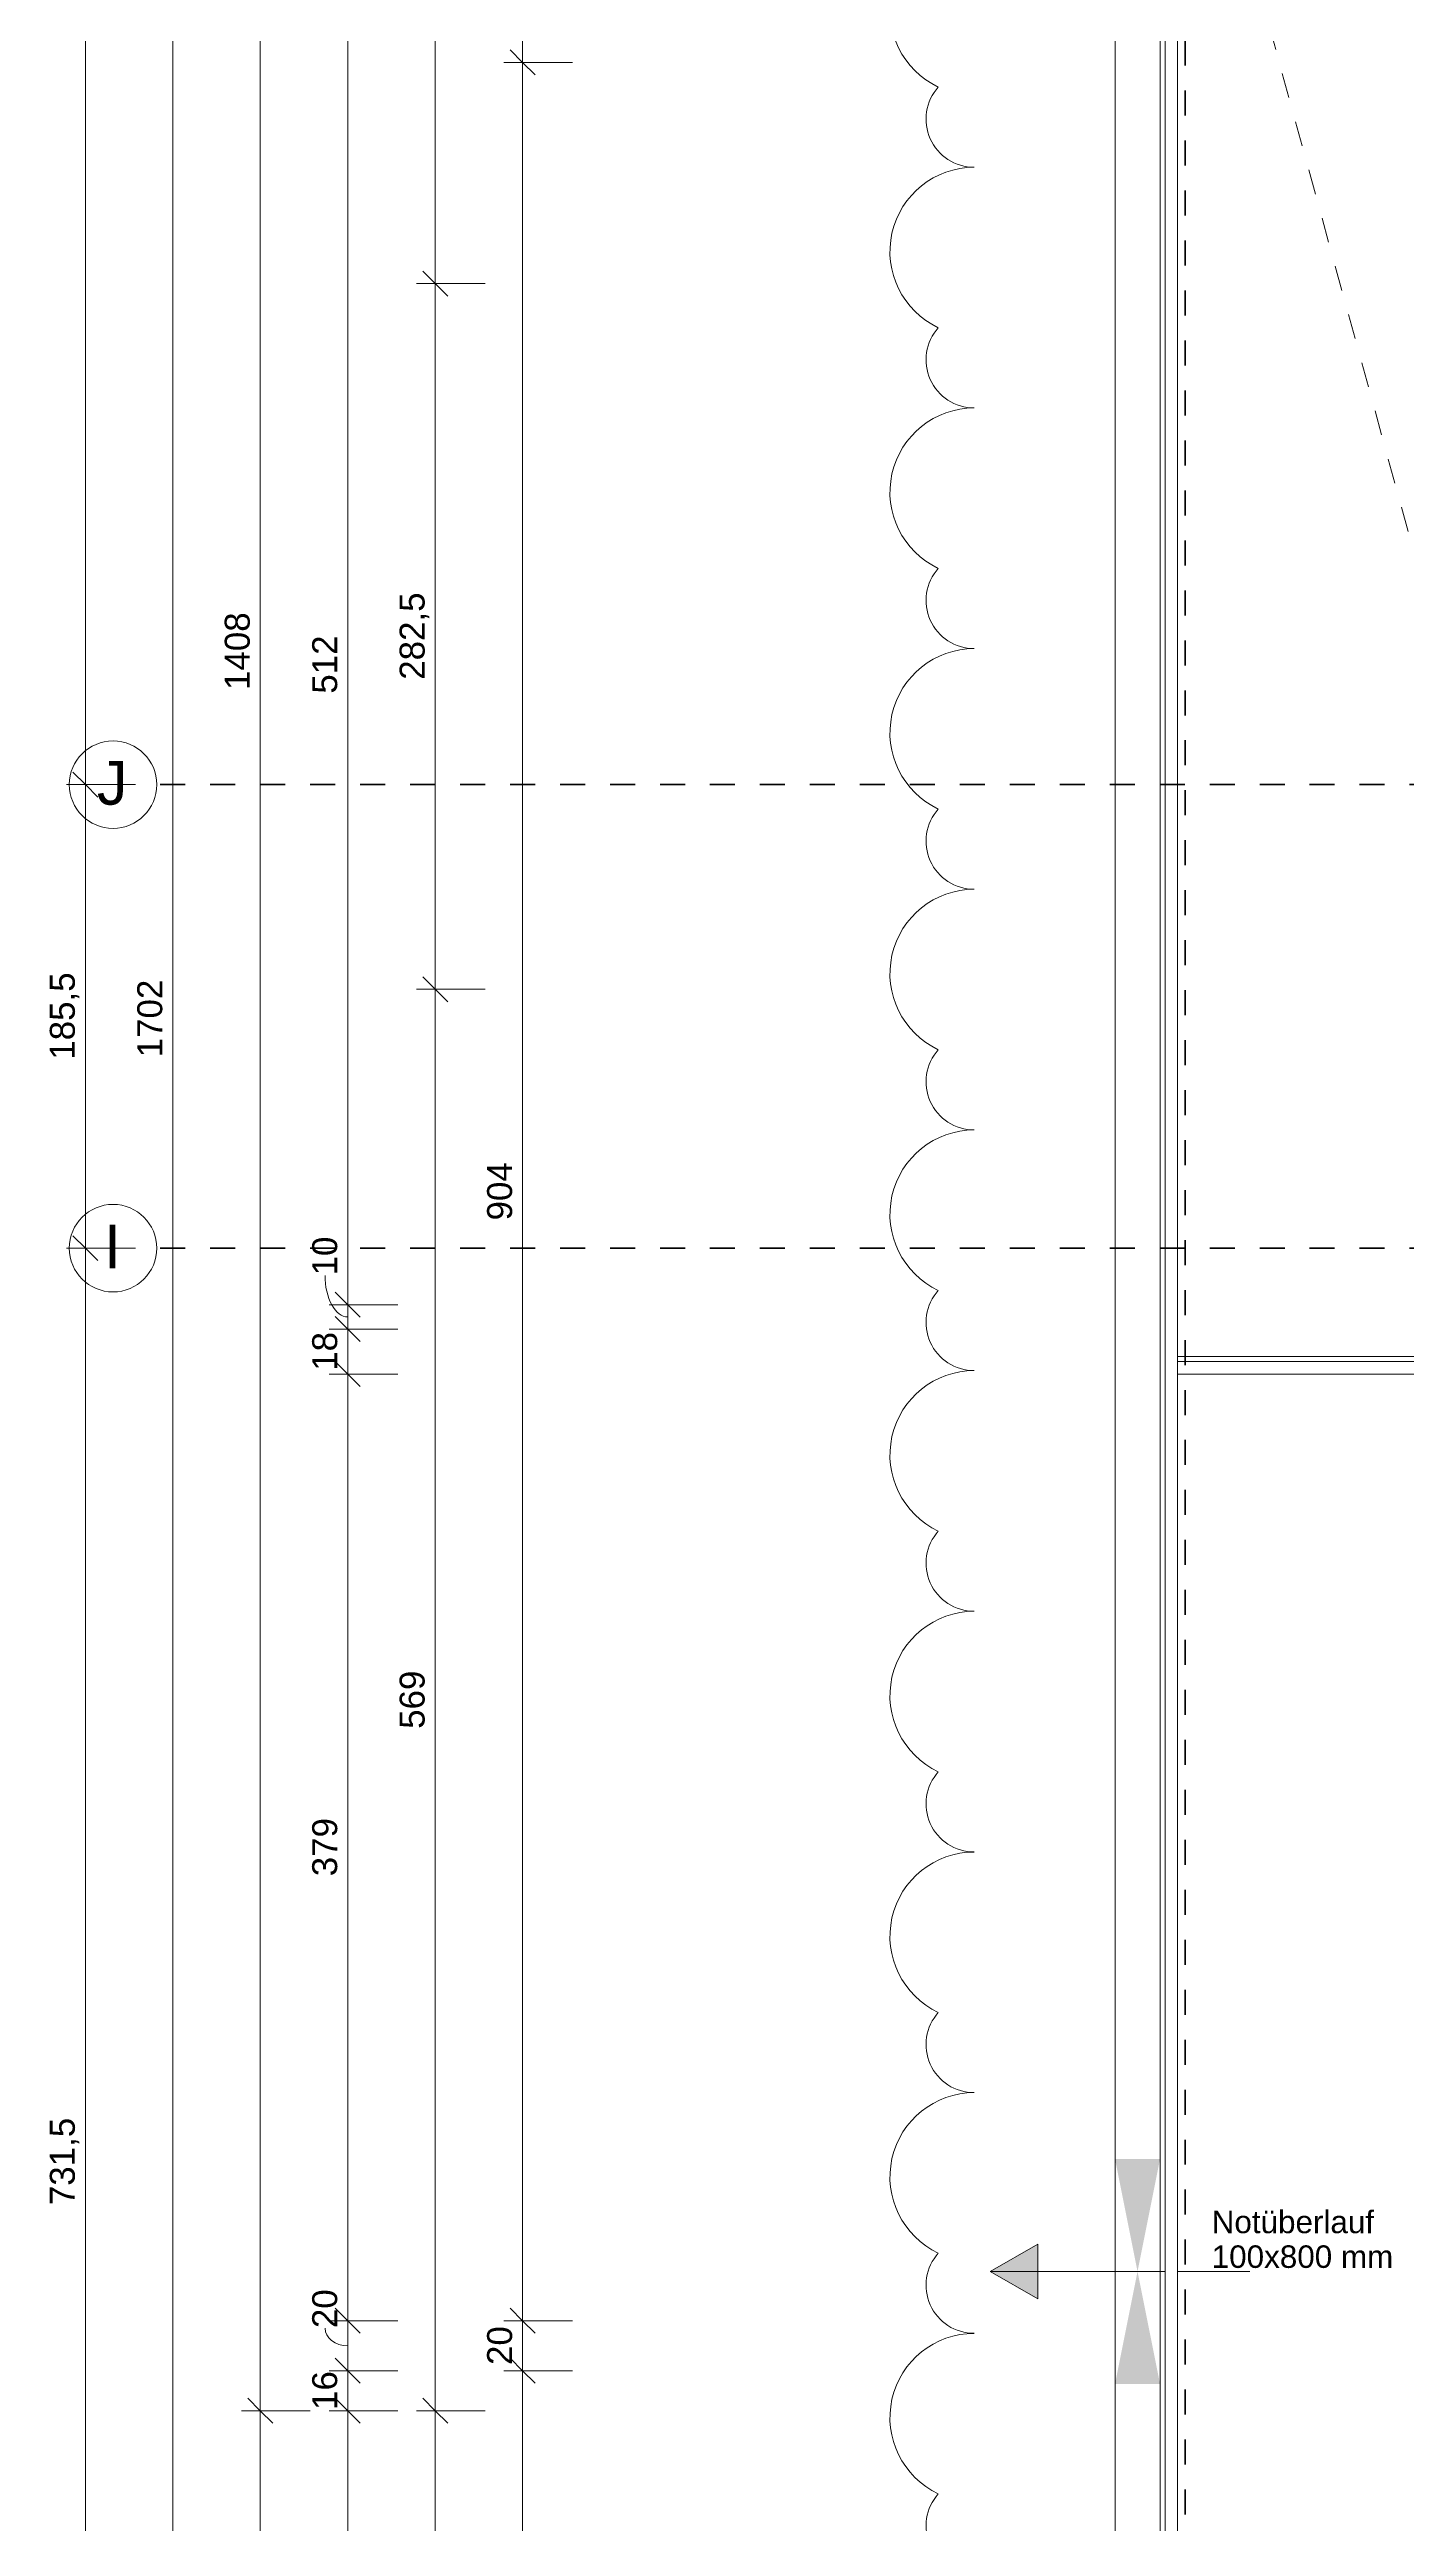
# Model space of a CAD drawing. Header units: metres. Extents: x 3.3 to 48.5, y 58.8 to 100.4.
# Drawn here: x 3.38 to 8.81, y 73.29 to 83.19 of the extents above; entities that cross this region are included whole.
import ezdxf

# ---------------------------------------------------------------- set-up
doc = ezdxf.new("R2010")
doc.units = ezdxf.units.M
doc.linetypes.add('Strich Punkt Mittel', pattern=[0.015875, 0.00635, -0.004763, 0, -0.004763])
doc.linetypes.add('Verdeckt', pattern=[0.003, 0.002, -0.001])
for name, color, linetype, lineweight in [('A-DETL-GENF_', 92, 'Continuous', 13), ('A-DETL-HDLN', 90, 'Verdeckt', 5), ('A-FLOR-HRAL', 11, 'Continuous', 5), ('A_Bemassung-50_', 4, 'Continuous', 9), ('A_Bemassung_', 4, 'Continuous', 9), ('A_Beschriftung_', 7, 'Continuous', 9), ('A_Gelaender', 7, 'Continuous', 13), ('A_Raeume_', 7, 'Continuous', 5), ('A_Raster_', 1, 'Continuous', 9), ('A_Waende', 7, 'Continuous', 13), ('G-ANNO-REVC_', 71, 'Continuous', 9), ('Text', 130, 'Continuous', 9)]:
    doc.layers.add(name, color=color, linetype=linetype, lineweight=lineweight)
doc.styles.add('Arial_1', font='arial.ttf', dxfattribs={"height": 0.175})
doc.styles.add('Arial_2', font='arial.ttf', dxfattribs={"height": 0.09})
doc.styles.add('Arial_5', font='arial.ttf', dxfattribs={"height": 0.1})
doc.dimstyles.new('WGA-Bemaßung', dxfattribs={"dimscale": 0.3048, "dimtxt": 0.102026, "dimasz": 0.328084, "dimexe": 0.246063, "dimexo": 0.0625, "dimgap": 0.04101, "dimtad": 1, "dimdec": 1, "dimlfac": 100, "dimrnd": 0.5, "dimdsep": 46, "dimtxsty": 'Arial_5', "dimblk1": 'OBLIQUE', "dimblk2": 'OBLIQUE', "dimsah": 1, "dimcen": 0.09, "dimdle": 0.246063, "dimazin": 2, "dimtfac": 1, "dimtdec": 4, "dimtix": 1, "dimtmove": 0, "dimatfit": 3, "dimfxl": 0.656168, "dimfxlon": 1, "dimtvp": 1, "dimtolj": 1, "dimtzin": 0, "dimarcsym": 2})
doc.dimstyles.new('WGA-Bemaßung_1', dxfattribs={"dimscale": 0.3048, "dimtxt": 0.102026, "dimasz": 0.328084, "dimexe": 0.246063, "dimexo": 0.0625, "dimgap": 0.04101, "dimtad": 1, "dimdec": 1, "dimlfac": 100, "dimrnd": 0.5, "dimdsep": 46, "dimtxsty": 'Arial_5', "dimblk1": 'OBLIQUE', "dimblk2": 'OBLIQUE', "dimsah": 1, "dimcen": 0.09, "dimdle": 0.246063, "dimazin": 2, "dimtfac": 1, "dimtdec": 4, "dimtix": 1, "dimtmove": 1, "dimatfit": 3, "dimfxl": 0.656168, "dimfxlon": 1, "dimtvp": 1, "dimtolj": 1, "dimtzin": 0, "dimarcsym": 2})

# ---------------------------------------------------------------- blocks, each defined once
blk = doc.blocks.new('Typ des oberen Holms - Oberer Geländerholm_Innen_-3410094-263_PP_03DG_BT1')
at = {"layer": 'A_Gelaender', "lineweight": 5}
for p, q in [((7.8427, 70.998), (7.8427, 87.638)), ((7.8927, 87.588), (7.8927, 71.048))]:
    blk.add_line(p, q, dxfattribs=at)
blk = doc.blocks.new('Typ des oberen Holms - Oberer Geländerholm_Innen_-V1-263_PP_03DG_BT1')
at = {"layer": 'A_Gelaender', "lineweight": 5}
for p, q in [((7.8427, 70.998), (7.8427, 87.638)), ((7.8927, 71.048), (7.8927, 87.588))]:
    blk.add_line(p, q, dxfattribs=at)
blk = doc.blocks.new('Geländer - Geländer-3757589-263_PP_03DG_BT1')
at = {"layer": 'A_Gelaender', "lineweight": 5}
blk.add_line((10.8827, 77.9566), (7.8927, 77.9566), dxfattribs=at)
blk = doc.blocks.new('Typ des oberen Holms - Oberer Geländerholm_Innen_-3757592-263_PP_03DG_BT1')
at = {"layer": 'A_Gelaender', "lineweight": 5}
for p, q in [((7.8927, 77.8866), (7.8927, 77.9366)), ((7.8927, 77.9366), (10.8827, 77.9366)), ((10.8827, 77.8866), (7.8927, 77.8866))]:
    blk.add_line(p, q, dxfattribs=at)
blk = doc.blocks.new('Typ des oberen Holms - Oberer Geländerholm_Innen_-V9-263_PP_03DG_BT1')
at = {"layer": 'A_Gelaender', "lineweight": 5}
for p, q in [((7.8927, 77.9366), (7.8927, 77.8866)), ((7.8927, 77.9366), (10.8827, 77.9366)), ((7.8927, 77.8866), (10.8827, 77.8866))]:
    blk.add_line(p, q, dxfattribs=at)
blk = doc.blocks.new('Allg_Notueberlauf_rechteckig1 - Allg_Notueberlauf_rechteckig 100x600-V59-263_PP_03DG_BT1')
at = {"layer": 'A-DETL-GENF_'}
blk.add_hatch(color=256, dxfattribs=at).paths.add_polyline_path([(7.3332, 74.1852), (7.3332, 74.4052), (7.1427, 74.2952)])
for p, q in [((7.1427, 74.2952), (7.3332, 74.4052)), ((7.3332, 74.4052), (7.3332, 74.1852)), ((7.3332, 74.1852), (7.1427, 74.2952)), ((7.8427, 74.2952), (7.1427, 74.2952)), ((8.1827, 74.2952), (7.8927, 74.2952))]:
    blk.add_line(p, q, dxfattribs=at)
blk = doc.blocks.new('Allg_WD_rechteckig - Bau-11864590-263_PP_03DG_BT1')
at = {"layer": 'A-DETL-GENF_'}
for points in [[(0.575, 0), (0.125, 0.09), (0.125, -0.09)], [(1.025, 0.09), (0.575, 0), (1.025, -0.09)]]:
    blk.add_hatch(color=256, dxfattribs=at).paths.add_polyline_path(points)
blk = doc.blocks.new('Raster - BS_Achse-112124-263_PP_03DG_BT1')
at = {"layer": 'A_Beschriftung_'}
blk.add_circle((0, 0), 0.0035, dxfattribs=at)
blk = doc.blocks.new('DIMBLOCK33-263_PP_03DG_BT1')
at = {"layer": 'A_Bemassung-50_', "lineweight": 35, "transparency": 16777216}
for p, q in [((3.5217, 87.558), (3.4717, 87.608)), ((3.5217, 87.558), (3.5717, 87.508)), ((3.5217, 80.2455), (3.4717, 80.2955)), ((3.5217, 80.2455), (3.5717, 80.1955))]:
    blk.add_line(p, q, dxfattribs=at)
at = {"layer": 'A_Bemassung-50_', "transparency": 16777216}
for p, q in [((3.5217, 87.633), (3.5217, 80.2455)), ((3.5217, 87.558), (3.4467, 87.558)), ((3.5217, 87.558), (3.7217, 87.558)), ((3.5217, 80.2455), (3.4467, 80.2455)), ((3.5217, 80.2455), (3.7217, 80.2455))]:
    blk.add_line(p, q, dxfattribs=at)
at = {"layer": 'A_Bemassung-50_', "color": 0, "transparency": 16777216, "insert": (3.3794, 83.7283), "char_height": 0.1, "width": 0.416266, "attachment_point": 1, "rotation": 90, "line_spacing_factor": 0.941778, "style": 'Arial_5'}
blk.add_mtext('731,5', dxfattribs=at)
blk = doc.blocks.new('_Oblique')
at = {"color": 0, "linetype": 'ByBlock', "lineweight": -2}
blk.add_line((-0.5, -0.5), (0.5, 0.5), dxfattribs=at)
blk = doc.blocks.new('DIMBLOCK34-263_PP_03DG_BT1')
at = {"layer": 'A_Bemassung-50_', "lineweight": 35, "transparency": 16777216}
for p, q in [((3.5217, 80.2455), (3.4717, 80.2955)), ((3.5217, 80.2455), (3.5717, 80.1955)), ((3.5217, 78.3905), (3.4717, 78.4405)), ((3.5217, 78.3905), (3.5717, 78.3405))]:
    blk.add_line(p, q, dxfattribs=at)
at = {"layer": 'A_Bemassung-50_', "transparency": 16777216}
for p, q in [((3.5217, 80.2455), (3.4467, 80.2455)), ((3.5217, 80.2455), (3.5217, 78.3905)), ((3.5217, 80.2455), (3.7217, 80.2455)), ((3.5217, 78.3905), (3.4467, 78.3905)), ((3.5217, 78.3905), (3.7217, 78.3905))]:
    blk.add_line(p, q, dxfattribs=at)
at = {"layer": 'A_Bemassung-50_', "color": 0, "transparency": 16777216, "insert": (3.3794, 79.1446), "char_height": 0.1, "width": 0.416266, "attachment_point": 1, "rotation": 90, "line_spacing_factor": 0.941778, "style": 'Arial_5'}
blk.add_mtext('185,5', dxfattribs=at)
blk = doc.blocks.new('DIMBLOCK35-263_PP_03DG_BT1')
at = {"layer": 'A_Bemassung-50_', "transparency": 16777216}
for p, q in [((3.5217, 78.3905), (3.4467, 78.3905)), ((3.5217, 78.3905), (3.5217, 71.003)), ((3.5217, 78.3905), (3.7217, 78.3905)), ((3.5217, 71.078), (3.4467, 71.078)), ((3.5217, 71.078), (3.7217, 71.078))]:
    blk.add_line(p, q, dxfattribs=at)
at = {"layer": 'A_Bemassung-50_', "lineweight": 35, "transparency": 16777216}
for p, q in [((3.5217, 78.3905), (3.4717, 78.4405)), ((3.5217, 78.3905), (3.5717, 78.3405)), ((3.5217, 71.078), (3.4717, 71.128)), ((3.5217, 71.078), (3.5717, 71.028))]:
    blk.add_line(p, q, dxfattribs=at)
at = {"layer": 'A_Bemassung-50_', "color": 0, "transparency": 16777216, "insert": (3.3794, 74.5608), "char_height": 0.1, "width": 0.416266, "attachment_point": 1, "rotation": 90, "line_spacing_factor": 0.941778, "style": 'Arial_5'}
blk.add_mtext('731,5', dxfattribs=at)
blk = doc.blocks.new('DIMBLOCK58-263_PP_03DG_BT1')
at = {"layer": 'A_Bemassung-50_', "transparency": 16777216}
for p, q in [((4.9217, 73.738), (4.8467, 73.738)), ((4.9217, 70.723), (4.9217, 73.738)), ((4.9217, 73.738), (5.1217, 73.738)), ((4.9217, 70.798), (4.8467, 70.798)), ((4.9217, 70.798), (5.1217, 70.798))]:
    blk.add_line(p, q, dxfattribs=at)
at = {"layer": 'A_Bemassung-50_', "lineweight": 35, "transparency": 16777216}
for p, q in [((4.9217, 73.738), (4.8717, 73.788)), ((4.9217, 73.738), (4.9717, 73.688)), ((4.9217, 70.798), (4.8717, 70.848)), ((4.9217, 70.798), (4.9717, 70.748))]:
    blk.add_line(p, q, dxfattribs=at)
at = {"layer": 'A_Bemassung-50_', "color": 0, "transparency": 16777216, "insert": (4.7794, 72.1526), "char_height": 0.1, "width": 0.276883, "attachment_point": 1, "rotation": 90, "line_spacing_factor": 0.941778, "style": 'Arial_5'}
blk.add_mtext('294', dxfattribs=at)
blk = doc.blocks.new('DIMBLOCK59-263_PP_03DG_BT1')
at = {"layer": 'A_Bemassung-50_', "lineweight": 35, "transparency": 16777216}
for p, q in [((4.9217, 79.4266), (4.8717, 79.4766)), ((4.9217, 79.4266), (4.9717, 79.3766)), ((4.9217, 73.738), (4.8717, 73.788)), ((4.9217, 73.738), (4.9717, 73.688))]:
    blk.add_line(p, q, dxfattribs=at)
at = {"layer": 'A_Bemassung-50_', "transparency": 16777216}
for p, q in [((4.9217, 79.4266), (4.8467, 79.4266)), ((4.9217, 73.738), (4.9217, 79.4266)), ((4.9217, 79.4266), (5.1217, 79.4266)), ((4.9217, 73.738), (4.8467, 73.738)), ((4.9217, 73.738), (5.1217, 73.738))]:
    blk.add_line(p, q, dxfattribs=at)
at = {"layer": 'A_Bemassung-50_', "color": 0, "transparency": 16777216, "insert": (4.7794, 76.4669), "char_height": 0.1, "width": 0.276883, "attachment_point": 1, "rotation": 90, "line_spacing_factor": 0.941778, "style": 'Arial_5'}
blk.add_mtext('569', dxfattribs=at)
blk = doc.blocks.new('DIMBLOCK60-263_PP_03DG_BT1')
at = {"layer": 'A_Bemassung-50_', "transparency": 16777216}
for p, q in [((4.9217, 82.2505), (4.8467, 82.2505)), ((4.9217, 79.4266), (4.9217, 82.2505)), ((4.9217, 82.2505), (5.1217, 82.2505)), ((4.9217, 79.4266), (4.8467, 79.4266)), ((4.9217, 79.4266), (5.1217, 79.4266))]:
    blk.add_line(p, q, dxfattribs=at)
at = {"layer": 'A_Bemassung-50_', "lineweight": 35, "transparency": 16777216}
for p, q in [((4.9217, 82.2505), (4.8717, 82.3005)), ((4.9217, 82.2505), (4.9717, 82.2005)), ((4.9217, 79.4266), (4.8717, 79.4766)), ((4.9217, 79.4266), (4.9717, 79.3766))]:
    blk.add_line(p, q, dxfattribs=at)
at = {"layer": 'A_Bemassung-50_', "color": 0, "transparency": 16777216, "insert": (4.7794, 80.6651), "char_height": 0.1, "width": 0.416266, "attachment_point": 1, "rotation": 90, "line_spacing_factor": 0.941778, "style": 'Arial_5'}
blk.add_mtext('282,5', dxfattribs=at)
blk = doc.blocks.new('DIMBLOCK61-263_PP_03DG_BT1')
at = {"layer": 'A_Bemassung-50_', "lineweight": 35, "transparency": 16777216}
for p, q in [((4.9217, 84.7005), (4.8717, 84.7505)), ((4.9217, 84.7005), (4.9717, 84.6505)), ((4.9217, 82.2505), (4.8717, 82.3005)), ((4.9217, 82.2505), (4.9717, 82.2005))]:
    blk.add_line(p, q, dxfattribs=at)
at = {"layer": 'A_Bemassung-50_', "transparency": 16777216}
for p, q in [((4.9217, 84.7005), (4.8467, 84.7005)), ((4.9217, 82.2505), (4.9217, 84.7005)), ((4.9217, 84.7005), (5.1217, 84.7005)), ((4.9217, 82.2505), (4.8467, 82.2505)), ((4.9217, 82.2505), (5.1217, 82.2505))]:
    blk.add_line(p, q, dxfattribs=at)
at = {"layer": 'A_Bemassung-50_', "color": 0, "transparency": 16777216, "insert": (4.7794, 83.3601), "char_height": 0.1, "width": 0.276883, "attachment_point": 1, "rotation": 90, "line_spacing_factor": 0.941778, "style": 'Arial_5'}
blk.add_mtext('245', dxfattribs=at)
blk = doc.blocks.new('DIMBLOCK65-263_PP_03DG_BT1')
at = {"layer": 'A_Bemassung-50_', "lineweight": 35, "transparency": 16777216}
for p, q in [((4.5717, 83.2855), (4.5217, 83.3355)), ((4.5717, 83.2855), (4.6217, 83.2355)), ((4.5717, 78.1641), (4.5217, 78.2141)), ((4.5717, 78.1641), (4.6217, 78.1141))]:
    blk.add_line(p, q, dxfattribs=at)
at = {"layer": 'A_Bemassung-50_', "transparency": 16777216}
for p, q in [((4.5717, 83.2855), (4.4967, 83.2855)), ((4.5717, 83.2855), (4.5717, 78.1641)), ((4.5717, 83.2855), (4.7717, 83.2855)), ((4.5717, 78.1641), (4.4967, 78.1641)), ((4.5717, 78.1641), (4.7717, 78.1641))]:
    blk.add_line(p, q, dxfattribs=at)
at = {"layer": 'A_Bemassung-50_', "color": 0, "transparency": 16777216, "insert": (4.4294, 80.6094), "char_height": 0.1, "width": 0.276883, "attachment_point": 1, "rotation": 90, "line_spacing_factor": 0.941778, "style": 'Arial_5'}
blk.add_mtext('512', dxfattribs=at)
blk = doc.blocks.new('DIMBLOCK66-263_PP_03DG_BT1')
at = {"layer": 'A_Bemassung-50_', "lineweight": 35, "transparency": 16777216}
for p, q in [((4.5717, 78.1641), (4.5217, 78.2141)), ((4.5717, 78.0666), (4.5217, 78.1166)), ((4.5717, 78.1641), (4.6217, 78.1141)), ((4.5717, 78.0666), (4.6217, 78.0166))]:
    blk.add_line(p, q, dxfattribs=at)
at = {"layer": 'A_Bemassung-50_', "transparency": 16777216}
for p, q in [((4.5717, 78.1641), (4.4967, 78.1641)), ((4.5717, 78.1641), (4.5717, 78.0666)), ((4.5717, 78.1641), (4.7717, 78.1641)), ((4.5717, 78.0666), (4.4967, 78.0666)), ((4.5717, 78.0666), (4.7717, 78.0666))]:
    blk.add_line(p, q, dxfattribs=at)
blk.add_ellipse((4.5717, 78.2813), major_axis=(0, 0.1659), ratio=0.54831, start_param=1.570796, end_param=3.141593, dxfattribs=at)
at = {"layer": 'A_Bemassung-50_', "color": 0, "transparency": 16777216, "insert": (4.4294, 78.2813), "char_height": 0.1, "width": 0.184588, "attachment_point": 1, "rotation": 90, "line_spacing_factor": 0.941778, "style": 'Arial_5'}
blk.add_mtext('10', dxfattribs=at)
blk = doc.blocks.new('DIMBLOCK67-263_PP_03DG_BT1')
at = {"layer": 'A_Bemassung-50_', "lineweight": 35, "transparency": 16777216}
for p, q in [((4.5717, 78.0666), (4.5217, 78.1166)), ((4.5717, 78.0666), (4.6217, 78.0166)), ((4.5717, 77.8866), (4.5217, 77.9366)), ((4.5717, 77.8866), (4.6217, 77.8366))]:
    blk.add_line(p, q, dxfattribs=at)
at = {"layer": 'A_Bemassung-50_', "transparency": 16777216}
for p, q in [((4.5717, 78.0666), (4.4967, 78.0666)), ((4.5717, 78.0666), (4.5717, 77.8866)), ((4.5717, 78.0666), (4.7717, 78.0666)), ((4.5717, 77.8866), (4.4967, 77.8866)), ((4.5717, 77.8866), (4.7717, 77.8866))]:
    blk.add_line(p, q, dxfattribs=at)
at = {"layer": 'A_Bemassung-50_', "color": 0, "transparency": 16777216, "insert": (4.4294, 77.8997), "char_height": 0.1, "width": 0.184588, "attachment_point": 1, "rotation": 90, "line_spacing_factor": 0.941778, "style": 'Arial_5'}
blk.add_mtext('18', dxfattribs=at)
blk = doc.blocks.new('DIMBLOCK68-263_PP_03DG_BT1')
at = {"layer": 'A_Bemassung-50_', "lineweight": 35, "transparency": 16777216}
for p, q in [((4.5717, 77.8866), (4.5217, 77.9366)), ((4.5717, 77.8866), (4.6217, 77.8366)), ((4.5717, 74.098), (4.5217, 74.148)), ((4.5717, 74.098), (4.6217, 74.048))]:
    blk.add_line(p, q, dxfattribs=at)
at = {"layer": 'A_Bemassung-50_', "transparency": 16777216}
for p, q in [((4.5717, 77.8866), (4.4967, 77.8866)), ((4.5717, 77.8866), (4.5717, 74.098)), ((4.5717, 77.8866), (4.7717, 77.8866)), ((4.5717, 74.098), (4.4967, 74.098)), ((4.5717, 74.098), (4.7717, 74.098))]:
    blk.add_line(p, q, dxfattribs=at)
at = {"layer": 'A_Bemassung-50_', "color": 0, "transparency": 16777216, "insert": (4.4294, 75.8769), "char_height": 0.1, "width": 0.276883, "attachment_point": 1, "rotation": 90, "line_spacing_factor": 0.941778, "style": 'Arial_5'}
blk.add_mtext('379', dxfattribs=at)
blk = doc.blocks.new('DIMBLOCK69-263_PP_03DG_BT1')
at = {"layer": 'A_Bemassung-50_', "lineweight": 35, "transparency": 16777216}
for p, q in [((4.5717, 74.098), (4.5217, 74.148)), ((4.5717, 74.098), (4.6217, 74.048)), ((4.5717, 73.898), (4.5217, 73.948)), ((4.5717, 73.898), (4.6217, 73.848))]:
    blk.add_line(p, q, dxfattribs=at)
at = {"layer": 'A_Bemassung-50_', "transparency": 16777216}
for p, q in [((4.5717, 74.098), (4.4967, 74.098)), ((4.5717, 74.098), (4.5717, 73.898)), ((4.5717, 74.098), (4.7717, 74.098)), ((4.5717, 73.898), (4.4967, 73.898)), ((4.5717, 73.898), (4.7717, 73.898))]:
    blk.add_line(p, q, dxfattribs=at)
blk.add_ellipse((4.5717, 74.0686), major_axis=(0.091, 0), ratio=0.775524, start_param=3.141593, end_param=4.712389, dxfattribs=at)
at = {"layer": 'A_Bemassung-50_', "color": 0, "transparency": 16777216, "insert": (4.4294, 74.0686), "char_height": 0.1, "width": 0.184588, "attachment_point": 1, "rotation": 90, "line_spacing_factor": 0.941778, "style": 'Arial_5'}
blk.add_mtext('20', dxfattribs=at)
blk = doc.blocks.new('DIMBLOCK70-263_PP_03DG_BT1')
at = {"layer": 'A_Bemassung-50_', "lineweight": 35, "transparency": 16777216}
for p, q in [((4.5717, 73.898), (4.5217, 73.948)), ((4.5717, 73.898), (4.6217, 73.848)), ((4.5717, 73.738), (4.5217, 73.788)), ((4.5717, 73.738), (4.6217, 73.688))]:
    blk.add_line(p, q, dxfattribs=at)
at = {"layer": 'A_Bemassung-50_', "transparency": 16777216}
for p, q in [((4.5717, 73.898), (4.4967, 73.898)), ((4.5717, 73.898), (4.5717, 73.738)), ((4.5717, 73.898), (4.7717, 73.898)), ((4.5717, 73.738), (4.4967, 73.738)), ((4.5717, 73.738), (4.7717, 73.738))]:
    blk.add_line(p, q, dxfattribs=at)
at = {"layer": 'A_Bemassung-50_', "color": 0, "transparency": 16777216, "insert": (4.4294, 73.7411), "char_height": 0.1, "width": 0.184588, "attachment_point": 1, "rotation": 90, "line_spacing_factor": 0.941778, "style": 'Arial_5'}
blk.add_mtext('16', dxfattribs=at)
blk = doc.blocks.new('DIMBLOCK71-263_PP_03DG_BT1')
at = {"layer": 'A_Bemassung-50_', "transparency": 16777216}
for p, q in [((4.5717, 73.738), (4.4967, 73.738)), ((4.5717, 73.738), (4.5717, 70.723)), ((4.5717, 73.738), (4.7717, 73.738)), ((4.5717, 70.798), (4.4967, 70.798)), ((4.5717, 70.798), (4.7717, 70.798))]:
    blk.add_line(p, q, dxfattribs=at)
at = {"layer": 'A_Bemassung-50_', "lineweight": 35, "transparency": 16777216}
for p, q in [((4.5717, 73.738), (4.5217, 73.788)), ((4.5717, 73.738), (4.6217, 73.688)), ((4.5717, 70.798), (4.5217, 70.848)), ((4.5717, 70.798), (4.6217, 70.748))]:
    blk.add_line(p, q, dxfattribs=at)
at = {"layer": 'A_Bemassung-50_', "color": 0, "transparency": 16777216, "insert": (4.4294, 72.1526), "char_height": 0.1, "width": 0.276883, "attachment_point": 1, "rotation": 90, "line_spacing_factor": 0.941778, "style": 'Arial_5'}
blk.add_mtext('294', dxfattribs=at)
blk = doc.blocks.new('DIMBLOCK72-263_PP_03DG_BT1')
at = {"layer": 'A_Bemassung-50_', "transparency": 16777216}
for p, q in [((3.8717, 87.893), (3.8717, 70.723)), ((3.8717, 87.818), (3.7967, 87.818)), ((3.8717, 87.818), (4.0717, 87.818)), ((3.8717, 70.798), (3.7967, 70.798)), ((3.8717, 70.798), (4.0717, 70.798))]:
    blk.add_line(p, q, dxfattribs=at)
at = {"layer": 'A_Bemassung-50_', "lineweight": 35, "transparency": 16777216}
for p, q in [((3.8717, 87.818), (3.8217, 87.868)), ((3.8717, 87.818), (3.9217, 87.768)), ((3.8717, 70.798), (3.8217, 70.848)), ((3.8717, 70.798), (3.9217, 70.748))]:
    blk.add_line(p, q, dxfattribs=at)
at = {"layer": 'A_Bemassung-50_', "color": 0, "transparency": 16777216, "insert": (3.7294, 79.1542), "char_height": 0.1, "width": 0.369177, "attachment_point": 1, "rotation": 90, "line_spacing_factor": 0.941778, "style": 'Arial_5'}
blk.add_mtext('1702', dxfattribs=at)
blk = doc.blocks.new('DIMBLOCK73-263_PP_03DG_BT1')
at = {"layer": 'A_Bemassung-50_', "transparency": 16777216}
for p, q in [((4.2217, 87.893), (4.2217, 73.738)), ((4.2217, 87.818), (4.1467, 87.818)), ((4.2217, 87.818), (4.4217, 87.818)), ((4.2217, 73.738), (4.1467, 73.738)), ((4.2217, 73.738), (4.4217, 73.738))]:
    blk.add_line(p, q, dxfattribs=at)
at = {"layer": 'A_Bemassung-50_', "lineweight": 35, "transparency": 16777216}
for p, q in [((4.2217, 87.818), (4.1717, 87.868)), ((4.2217, 87.818), (4.2717, 87.768)), ((4.2217, 73.738), (4.1717, 73.788)), ((4.2217, 73.738), (4.2717, 73.688))]:
    blk.add_line(p, q, dxfattribs=at)
at = {"layer": 'A_Bemassung-50_', "color": 0, "transparency": 16777216, "insert": (4.0794, 80.6242), "char_height": 0.1, "width": 0.369177, "attachment_point": 1, "rotation": 90, "line_spacing_factor": 0.941778, "style": 'Arial_5'}
blk.add_mtext('1408', dxfattribs=at)
blk = doc.blocks.new('DIMBLOCK74-263_PP_03DG_BT1')
at = {"layer": 'A_Bemassung-50_', "transparency": 16777216}
for p, q in [((4.2217, 73.738), (4.1467, 73.738)), ((4.2217, 73.738), (4.2217, 70.723)), ((4.2217, 73.738), (4.4217, 73.738)), ((4.2217, 70.798), (4.1467, 70.798)), ((4.2217, 70.798), (4.4217, 70.798))]:
    blk.add_line(p, q, dxfattribs=at)
at = {"layer": 'A_Bemassung-50_', "lineweight": 35, "transparency": 16777216}
for p, q in [((4.2217, 73.738), (4.1717, 73.788)), ((4.2217, 73.738), (4.2717, 73.688)), ((4.2217, 70.798), (4.1717, 70.848)), ((4.2217, 70.798), (4.2717, 70.748))]:
    blk.add_line(p, q, dxfattribs=at)
at = {"layer": 'A_Bemassung-50_', "color": 0, "transparency": 16777216, "insert": (4.0794, 72.1526), "char_height": 0.1, "width": 0.276883, "attachment_point": 1, "rotation": 90, "line_spacing_factor": 0.941778, "style": 'Arial_5'}
blk.add_mtext('294', dxfattribs=at)
blk = doc.blocks.new('DIMBLOCK311-263_PP_03DG_BT1')
at = {"layer": 'A_Bemassung-50_', "lineweight": 35, "transparency": 16777216}
for p, q in [((5.2717, 73.898), (5.2217, 73.948)), ((5.2717, 73.898), (5.3217, 73.848)), ((5.2717, 70.798), (5.2217, 70.848)), ((5.2717, 70.798), (5.3217, 70.748))]:
    blk.add_line(p, q, dxfattribs=at)
at = {"layer": 'A_Bemassung-50_', "transparency": 16777216}
for p, q in [((5.2717, 73.898), (5.1967, 73.898)), ((5.2717, 70.723), (5.2717, 73.898)), ((5.2717, 73.898), (5.4717, 73.898)), ((5.2717, 70.798), (5.1967, 70.798)), ((5.2717, 70.798), (5.4717, 70.798))]:
    blk.add_line(p, q, dxfattribs=at)
at = {"layer": 'A_Bemassung-50_', "color": 0, "transparency": 16777216, "insert": (5.1294, 72.2326), "char_height": 0.1, "width": 0.276883, "attachment_point": 1, "rotation": 90, "line_spacing_factor": 0.941778, "style": 'Arial_5'}
blk.add_mtext('310', dxfattribs=at)
blk = doc.blocks.new('DIMBLOCK312-263_PP_03DG_BT1')
at = {"layer": 'A_Bemassung-50_', "lineweight": 35, "transparency": 16777216}
for p, q in [((5.2717, 74.098), (5.2217, 74.148)), ((5.2717, 74.098), (5.3217, 74.048)), ((5.2717, 73.898), (5.2217, 73.948)), ((5.2717, 73.898), (5.3217, 73.848))]:
    blk.add_line(p, q, dxfattribs=at)
at = {"layer": 'A_Bemassung-50_', "transparency": 16777216}
for p, q in [((5.2717, 74.098), (5.1967, 74.098)), ((5.2717, 73.898), (5.2717, 74.098)), ((5.2717, 74.098), (5.4717, 74.098)), ((5.2717, 73.898), (5.1967, 73.898)), ((5.2717, 73.898), (5.4717, 73.898))]:
    blk.add_line(p, q, dxfattribs=at)
at = {"layer": 'A_Bemassung-50_', "color": 0, "transparency": 16777216, "insert": (5.1294, 73.9211), "char_height": 0.1, "width": 0.184588, "attachment_point": 1, "rotation": 90, "line_spacing_factor": 0.941778, "style": 'Arial_5'}
blk.add_mtext('20', dxfattribs=at)
blk = doc.blocks.new('DIMBLOCK313-263_PP_03DG_BT1')
at = {"layer": 'A_Bemassung-50_', "transparency": 16777216}
for p, q in [((5.2717, 83.1355), (5.1967, 83.1355)), ((5.2717, 74.098), (5.2717, 83.1355)), ((5.2717, 83.1355), (5.4717, 83.1355)), ((5.2717, 74.098), (5.1967, 74.098)), ((5.2717, 74.098), (5.4717, 74.098))]:
    blk.add_line(p, q, dxfattribs=at)
at = {"layer": 'A_Bemassung-50_', "lineweight": 35, "transparency": 16777216}
for p, q in [((5.2717, 83.1355), (5.2217, 83.1855)), ((5.2717, 83.1355), (5.3217, 83.0855)), ((5.2717, 74.098), (5.2217, 74.148)), ((5.2717, 74.098), (5.3217, 74.048))]:
    blk.add_line(p, q, dxfattribs=at)
at = {"layer": 'A_Bemassung-50_', "color": 0, "transparency": 16777216, "insert": (5.1294, 78.5014), "char_height": 0.1, "width": 0.276883, "attachment_point": 1, "rotation": 90, "line_spacing_factor": 0.941778, "style": 'Arial_5'}
blk.add_mtext('904', dxfattribs=at)
blk = doc.blocks.new('DIMBLOCK314-263_PP_03DG_BT1')
at = {"layer": 'A_Bemassung-50_', "lineweight": 35, "transparency": 16777216}
for p, q in [((5.2717, 83.8155), (5.2217, 83.8655)), ((5.2717, 83.8155), (5.3217, 83.7655)), ((5.2717, 83.1355), (5.2217, 83.1855)), ((5.2717, 83.1355), (5.3217, 83.0855))]:
    blk.add_line(p, q, dxfattribs=at)
at = {"layer": 'A_Bemassung-50_', "transparency": 16777216}
for p, q in [((5.2717, 83.8155), (5.1967, 83.8155)), ((5.2717, 83.1355), (5.2717, 83.8155)), ((5.2717, 83.8155), (5.4717, 83.8155)), ((5.2717, 83.1355), (5.1967, 83.1355)), ((5.2717, 83.1355), (5.4717, 83.1355))]:
    blk.add_line(p, q, dxfattribs=at)
at = {"layer": 'A_Bemassung-50_', "color": 0, "transparency": 16777216, "insert": (5.1294, 83.3986), "char_height": 0.1, "width": 0.184588, "attachment_point": 1, "rotation": 90, "line_spacing_factor": 0.941778, "style": 'Arial_5'}
blk.add_mtext('68', dxfattribs=at)
blk = doc.blocks.new('Family - ___-11922589-263_PP_03DG_BT1')
at = {"layer": 'G-ANNO-REVC_'}
for centre, radius, start, end in [((7.0788, 83.3422), 0.3371, 90, 244.79123), ((7.0788, 82.9088), 0.1926, 138.18969, 270), ((7.0788, 82.3791), 0.3371, 90, 244.79123), ((7.0788, 81.9456), 0.1926, 138.18969, 270), ((7.0788, 81.4159), 0.3371, 90, 244.79123), ((7.0788, 80.9825), 0.1926, 138.18969, 270), ((7.0788, 80.4527), 0.3371, 90, 244.79123), ((7.0788, 80.0193), 0.1926, 138.18969, 270), ((7.0788, 79.4896), 0.3371, 90, 244.79123), ((7.0788, 79.0562), 0.1926, 138.18969, 270), ((7.0788, 78.5264), 0.3371, 90, 244.79123), ((7.0788, 78.093), 0.1926, 138.18969, 270), ((7.0788, 77.5633), 0.3371, 90, 244.79123), ((7.0788, 77.1298), 0.1926, 138.18969, 270), ((7.0788, 76.6001), 0.3371, 90, 244.79123), ((7.0788, 76.1667), 0.1926, 138.18969, 270), ((7.0788, 75.6369), 0.3371, 90, 244.79123), ((7.0788, 75.2035), 0.1926, 138.18969, 270), ((7.0788, 74.6738), 0.3371, 90, 244.79123), ((7.0788, 74.2404), 0.1926, 138.18969, 270), ((7.0788, 73.7106), 0.3371, 90, 244.79123), ((7.0788, 73.2772), 0.1926, 138.18969, 270)]:
    blk.add_arc(centre, radius, start, end, dxfattribs=at)

msp = doc.modelspace()

# ---------------------------------------------------------------- linework, layer by layer
at = {"layer": 'A-DETL-HDLN'}
msp.add_line((10.8827, 73.738), (7.8227, 84.8713), dxfattribs=at)
at = {"layer": 'A_Raeume_', "flags": 128}
for points in [[(10.8827, 83.8652), (10.8827, 87.588), (7.8927, 87.588), (7.8927, 77.9366), (10.8827, 77.9366), (10.8827, 78.6666), (8.8827, 78.6666), (8.8827, 83.8652)], [(10.8827, 73.738), (10.8827, 77.8866), (7.8927, 77.8866), (7.8927, 71.048), (24.7927, 71.048), (24.7927, 73.738), (21.6909, 73.738), (21.6909, 71.718), (16.4909, 71.718), (16.4909, 73.738)]]:
    msp.add_lwpolyline(points, close=True, dxfattribs=at)
at = {"layer": 'A_Raster_', "linetype": 'Strich Punkt Mittel', "lineweight": 35}
for p, q in [((7.9227, 90.4228), (7.9227, 67.8471)), ((48.1215, 80.2455), (3.8074, 80.2455)), ((48.1215, 78.3905), (3.8074, 78.3905))]:
    msp.add_line(p, q, dxfattribs=at)
at = {"layer": 'A_Waende'}
for p, q in [((7.6427, 70.798), (7.6427, 87.838)), ((7.8227, 87.818), (7.8227, 70.978))]:
    msp.add_line(p, q, dxfattribs=at)

# ---------------------------------------------------------------- block references
at = {"layer": 'A-DETL-GENF_', "rotation": 270}
msp.add_blockref('Allg_WD_rechteckig - Bau-11864590-263_PP_03DG_BT1', (7.7327, 74.8702), dxfattribs=at)
at = {"layer": 'A-DETL-GENF_'}
msp.add_blockref('Allg_Notueberlauf_rechteckig1 - Allg_Notueberlauf_rechteckig 100x600-V59-263_PP_03DG_BT1', (0, 0), dxfattribs=at)
at = {"layer": 'A-FLOR-HRAL'}
msp.add_blockref('Geländer - Geländer-3757589-263_PP_03DG_BT1', (0, 0), dxfattribs=at)
at = {"layer": 'A_Beschriftung_', "xscale": 49.99999999999998, "yscale": 49.99999999999998, "zscale": 49.99999999999998}
for p, rotation in [((3.6324, 80.2455), 89.99999999999991), ((3.6324, 78.3905), 89.99999999999989)]:
    msp.add_blockref('Raster - BS_Achse-112124-263_PP_03DG_BT1', p, dxfattribs=dict(at, rotation=rotation))
at = {"layer": 'A_Gelaender', "lineweight": 5}
for name in ['Typ des oberen Holms - Oberer Geländerholm_Innen_-3410094-263_PP_03DG_BT1', 'Typ des oberen Holms - Oberer Geländerholm_Innen_-V1-263_PP_03DG_BT1', 'Typ des oberen Holms - Oberer Geländerholm_Innen_-3757592-263_PP_03DG_BT1', 'Typ des oberen Holms - Oberer Geländerholm_Innen_-V9-263_PP_03DG_BT1']:
    msp.add_blockref(name, (0, 0), dxfattribs=at)
at = {"layer": 'G-ANNO-REVC_'}
msp.add_blockref('Family - ___-11922589-263_PP_03DG_BT1', (0, 0), dxfattribs=at)

# ---------------------------------------------------------------- texts
at = {"layer": 'A_Beschriftung_', "char_height": 0.175, "attachment_point": 1, "style": 'Arial_1'}
for s, insert, width in [('J', (3.5677, 80.3402), 0.152321), ('I', (3.5957, 78.4852), 0.084177)]:
    msp.add_mtext(s, dxfattribs=dict(at, insert=insert, width=width))
at = {"layer": 'Text', "color": 7, "char_height": 0.09, "attachment_point": 1, "style": 'Arial_2'}
for s, insert, width in [('Notüberlauf', (8.0294, 74.5386), 0.761603), ('100x800 mm', (8.0294, 74.3997), 0.861814)]:
    msp.add_mtext(s, dxfattribs=dict(at, insert=insert, width=width))

# ---------------------------------------------------------------- dimensions: what is measured, and where the dimension line sits
at = {"layer": 'A_Bemassung_'}
for base, p1, p2, override, picture, middle in [((3.8717, 70.798), (4.0717, 87.818), (4.0717, 70.798), {"dimpost": '<>', "dimfxl": 17.02}, 'DIMBLOCK72-263_PP_03DG_BT1', (3.8082, 79.308)), ((4.2217, 73.738), (4.4217, 87.818), (4.4217, 73.738), {"dimpost": '<>', "dimfxl": 14.08}, 'DIMBLOCK73-263_PP_03DG_BT1', (4.1582, 80.778)), ((3.5217197097, 80.2454984321), (3.7217197097, 87.5579984321), (3.7217197097, 80.2454984321), {"dimpost": '<>', "dimfxl": 7.3125}, 'DIMBLOCK33-263_PP_03DG_BT1', (3.4581283043, 83.9017484321)), ((4.9217, 84.7005), (5.1217, 82.2505), (5.1217, 84.7005), {"dimpost": '<>', "dimfxl": 2.45}, 'DIMBLOCK61-263_PP_03DG_BT1', (4.8582, 83.4755)), ((5.2717, 83.8155), (5.4717, 83.1355), (5.4717, 83.8155), {"dimpost": '<>', "dimfxl": 0.68}, 'DIMBLOCK314-263_PP_03DG_BT1', (5.2082, 83.4755)), ((4.5717, 78.1641), (4.7717, 83.2855), (4.7717, 78.1641), {"dimpost": '<>', "dimfxl": 5.121422}, 'DIMBLOCK65-263_PP_03DG_BT1', (4.5082, 80.7248)), ((5.2717197097, 83.1354984321), (5.4717197097, 74.0979984321), (5.4717197097, 83.1354984321), {"dimpost": '<>', "dimfxl": 9.0375}, 'DIMBLOCK313-263_PP_03DG_BT1', (5.2081283043, 78.6167484321)), ((4.9217, 82.2505), (5.1217, 79.4266), (5.1217, 82.2505), {"dimpost": '<>', "dimfxl": 2.823922}, 'DIMBLOCK60-263_PP_03DG_BT1', (4.8582, 80.8385)), ((3.5217, 78.3905), (3.7217, 80.2455), (3.7217, 78.3905), {"dimpost": '<>', "dimfxl": 1.855}, 'DIMBLOCK34-263_PP_03DG_BT1', (3.4582, 79.318)), ((4.9217, 79.4266), (5.1217, 73.738), (5.1217, 79.4266), {"dimpost": '<>', "dimfxl": 5.688578}, 'DIMBLOCK59-263_PP_03DG_BT1', (4.8582, 76.5823)), ((3.5217197097, 71.0779984321), (3.7217197097, 78.3904984321), (3.7217197097, 71.0779984321), {"dimpost": '<>', "dimfxl": 7.3125}, 'DIMBLOCK35-263_PP_03DG_BT1', (3.4581283043, 74.7342484321)), ((4.5717, 77.8866), (4.7717, 78.0666), (4.7717, 77.8866), {"dimpost": '<>', "dimfxl": 0.18}, 'DIMBLOCK67-263_PP_03DG_BT1', (4.5082, 77.9766)), ((4.5717, 74.098), (4.7717, 77.8866), (4.7717, 74.098), {"dimpost": '<>', "dimfxl": 3.788578}, 'DIMBLOCK68-263_PP_03DG_BT1', (4.5081, 75.9923)), ((5.2717, 74.098), (5.4717, 73.898), (5.4717, 74.098), {"dimpost": '<>', "dimfxl": 0.2}, 'DIMBLOCK312-263_PP_03DG_BT1', (5.2082, 73.998)), ((4.5717, 73.738), (4.7717, 73.898), (4.7717, 73.738), {"dimpost": '<>', "dimfxl": 0.16}, 'DIMBLOCK70-263_PP_03DG_BT1', (4.5082, 73.818)), ((5.2717, 73.898), (5.4717, 70.798), (5.4717, 73.898), {"dimpost": '<>', "dimfxl": 3.1}, 'DIMBLOCK311-263_PP_03DG_BT1', (5.2081, 72.348)), ((4.2217, 70.798), (4.4217, 73.738), (4.4217, 70.798), {"dimpost": '<>', "dimfxl": 2.94}, 'DIMBLOCK74-263_PP_03DG_BT1', (4.1582, 72.268)), ((4.5717, 70.798), (4.7717, 73.738), (4.7717, 70.798), {"dimpost": '<>', "dimfxl": 2.94}, 'DIMBLOCK71-263_PP_03DG_BT1', (4.5082, 72.268)), ((4.9217, 73.738), (5.1217, 70.798), (5.1217, 73.738), {"dimpost": '<>', "dimfxl": 2.94}, 'DIMBLOCK58-263_PP_03DG_BT1', (4.8582, 72.268))]:
    dim = msp.add_linear_dim(base=base, p1=p1, p2=p2, angle=90, dimstyle='WGA-Bemaßung', override=override, dxfattribs=at)
    dim.commit()
    dim.dimension.update_dxf_attribs({"geometry": picture, "text_midpoint": middle})
for base, p1, p2, override, picture, middle in [((4.5717197097, 78.0665760486), (4.7717197097, 78.1640760486), (4.7717197097, 78.0665760486), {"dimpost": '<>', "dimfxl": 0.0975}, 'DIMBLOCK66-263_PP_03DG_BT1', (4.4960634093, 78.3735510013)), ((4.5717, 73.898), (4.7717, 74.098), (4.7717, 73.898), {"dimpost": '<>', "dimfxl": 0.2}, 'DIMBLOCK69-263_PP_03DG_BT1', (4.4961, 74.1609))]:
    dim = msp.add_linear_dim(base=base, p1=p1, p2=p2, angle=90, dimstyle='WGA-Bemaßung_1', override=override, dxfattribs=at)
    dim.commit()
    dim.dimension.update_dxf_attribs({"geometry": picture, "text_midpoint": middle, "dimtype": 160, "text_rotation": 90})

doc.saveas('drawing.dxf')
